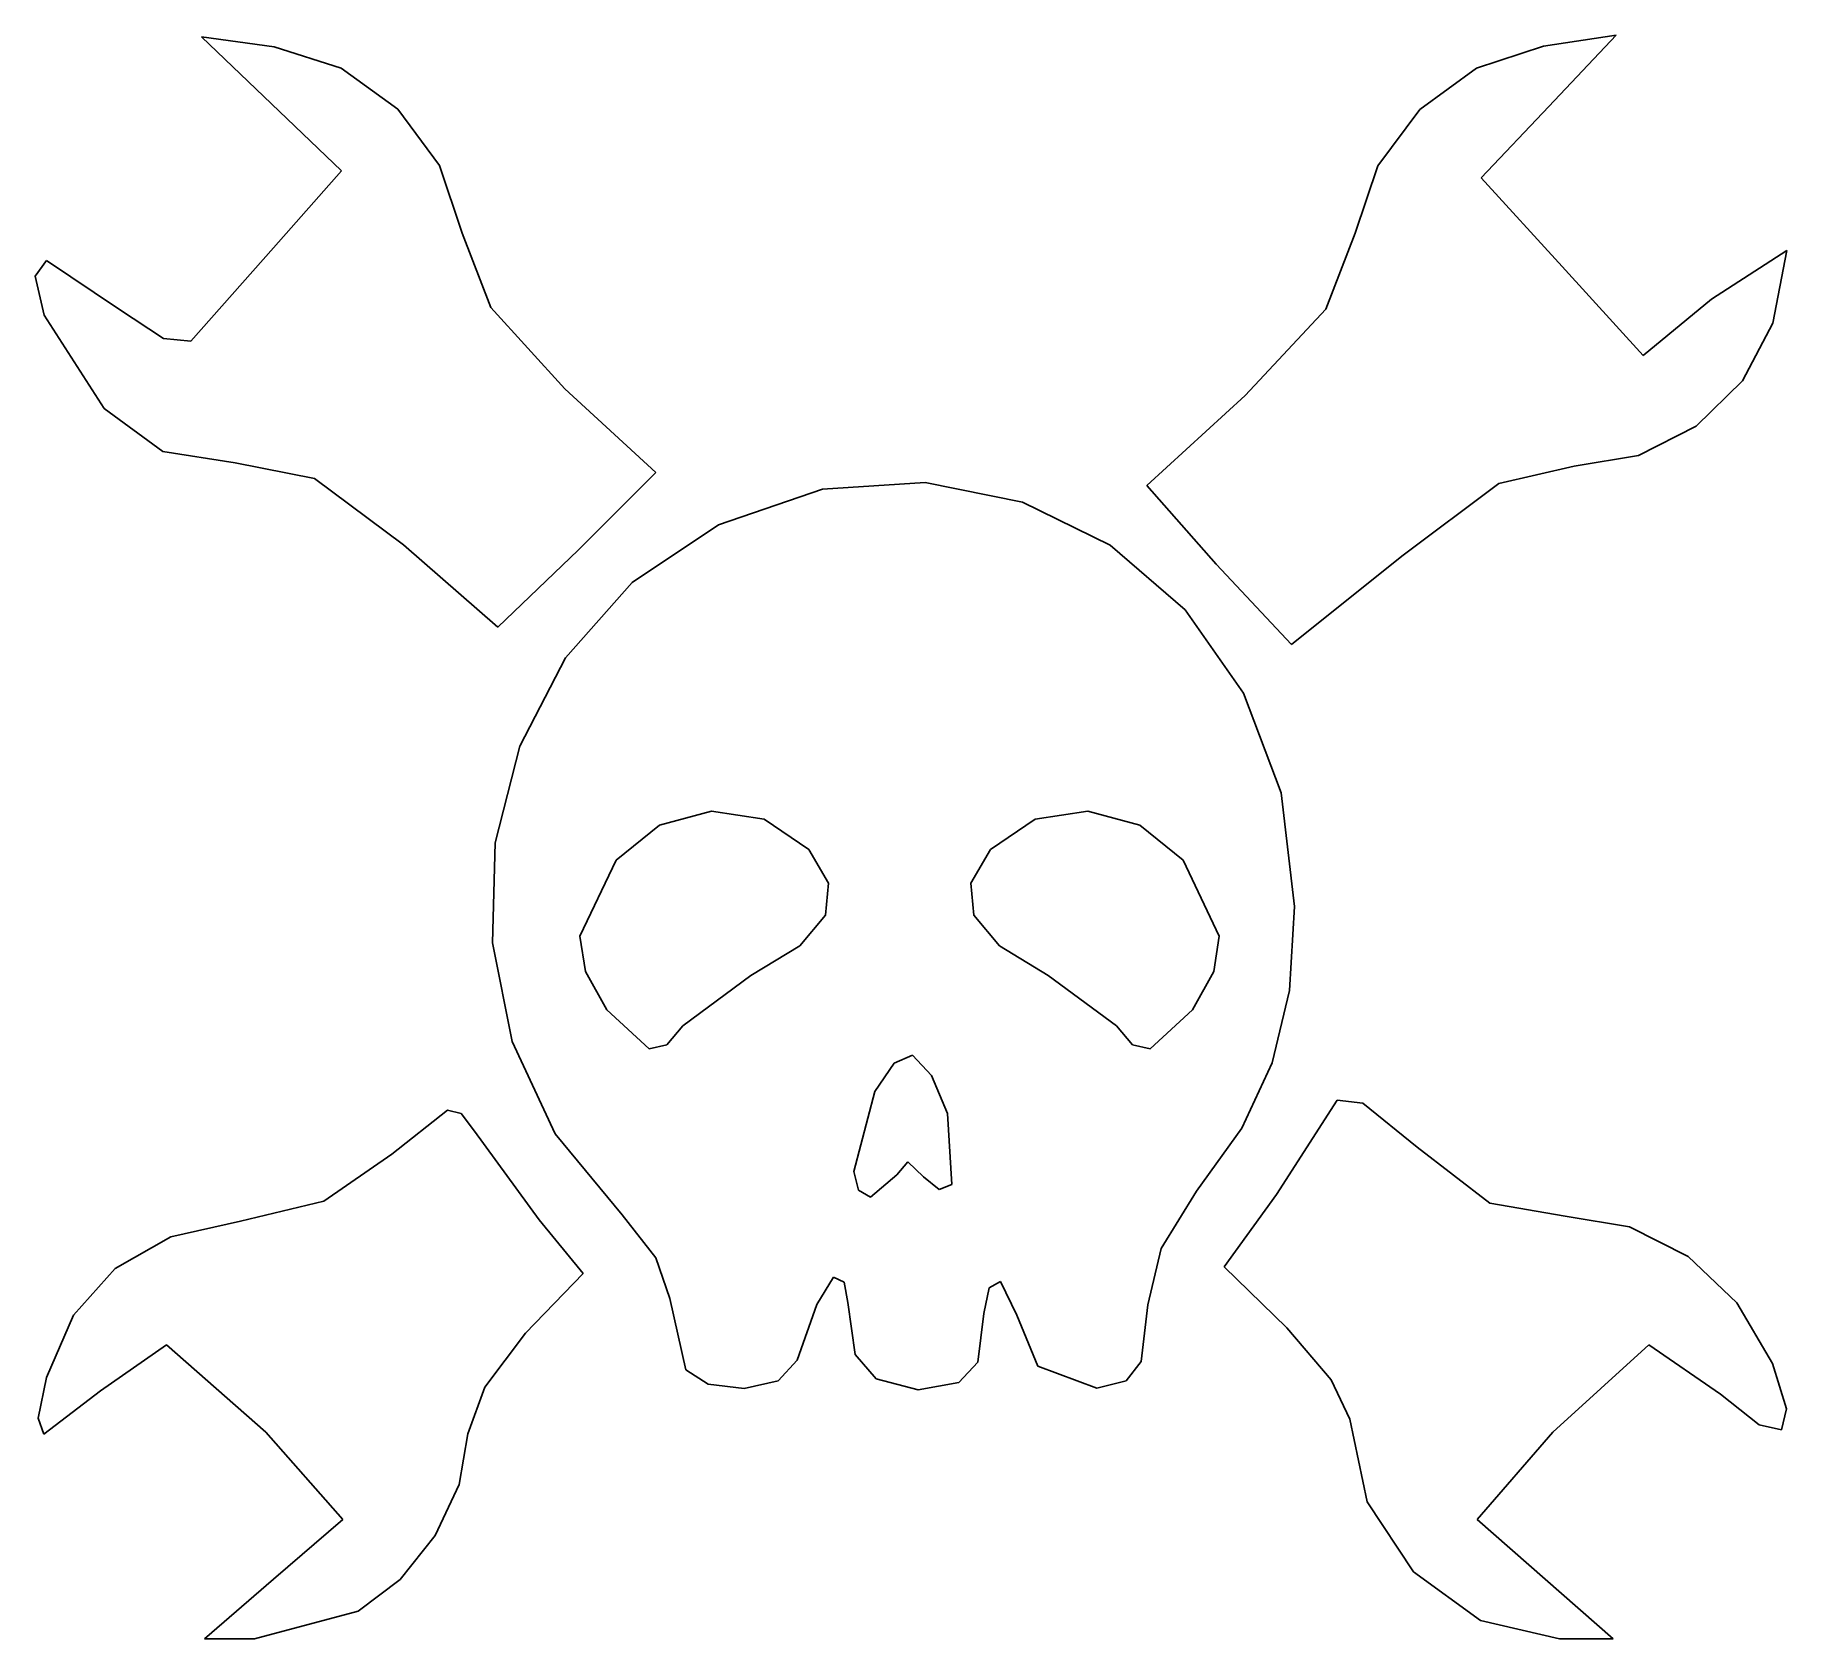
# Model space of a CAD drawing. Header units: inches. Extents: x 0 to 2, y -9.26 to -7.43.
import ezdxf

# ---------------------------------------------------------------- set-up
doc = ezdxf.new("R2010")
doc.units = ezdxf.units.IN
doc.layers.add('Layer_1', color=7, linetype='CONTINUOUS')

msp = doc.modelspace()

# ---------------------------------------------------------------- linework, layer by layer
at = {"layer": 'Layer_1', "color": 0}
for p, q in [((0.272635, -7.448439), (0.189833, -7.436866)), ((0.189833, -7.436866), (0.269629, -7.513333)), ((0.349174, -7.472645), (0.272635, -7.448439)), ((1.720972, -7.447438), (1.644332, -7.47247)), ((1.803774, -7.434863), (1.720972, -7.447438)), ((1.726804, -7.516195), (1.803774, -7.434863)), ((0.4138, -7.51938), (0.349174, -7.472645)), ((1.644332, -7.47247), (1.579683, -7.519685)), ((0.269629, -7.513333), (0.349425, -7.5898)), ((0.461534, -7.583723), (0.4138, -7.51938)), ((1.579683, -7.519685), (1.53198, -7.584158)), ((1.649834, -7.597526), (1.726804, -7.516195)), ((0.349425, -7.5898), (0.271918, -7.677503)), ((0.487393, -7.660749), (0.461534, -7.583723)), ((1.53198, -7.584158), (1.50618, -7.66096)), ((1.742264, -7.698827), (1.649834, -7.597526)), ((0.519974, -7.745682), (0.487393, -7.660749)), ((1.50618, -7.66096), (1.472384, -7.747458)), ((0.01297, -7.691846), (0.000001, -7.709987)), ((0.095169, -7.747174), (0.01297, -7.691846)), ((0.271918, -7.677503), (0.177667, -7.783854)), ((1.998578, -7.680541), (1.912388, -7.736086)), ((1.982516, -7.763449), (1.998578, -7.680541)), ((0.000001, -7.709987), (0.010603, -7.754282)), ((1.834694, -7.800127), (1.742264, -7.698827)), ((0.010603, -7.754282), (0.078804, -7.860554)), ((0.146704, -7.78104), (0.095169, -7.747174)), ((0.604448, -7.838235), (0.519974, -7.745682)), ((1.472384, -7.747458), (1.380631, -7.845813)), ((1.912388, -7.736086), (1.834694, -7.800127)), ((1.947979, -7.829134), (1.982516, -7.763449)), ((0.177667, -7.783854), (0.146704, -7.78104)), ((1.895091, -7.880742), (1.947979, -7.829134)), ((0.70818, -7.933615), (0.604448, -7.838235)), ((1.380631, -7.845813), (1.26844, -7.948348)), ((0.078804, -7.860554), (0.145933, -7.909756)), ((1.829205, -7.914429), (1.895091, -7.880742)), ((0.145933, -7.909756), (0.228126, -7.922838)), ((0.228126, -7.922838), (0.318801, -7.940406)), ((0.619463, -8.022332), (0.70818, -7.933615)), ((1.669961, -7.946269), (1.755674, -7.926352)), ((1.755674, -7.926352), (1.829205, -7.914429)), ((0.318801, -7.940406), (0.420396, -8.016353)), ((0.898452, -7.952896), (0.779523, -7.993477)), ((1.015492, -7.945144), (0.898452, -7.952896)), ((1.126338, -7.967373), (1.015492, -7.945144)), ((1.26844, -7.948348), (1.347464, -8.038204)), ((1.559146, -8.029056), (1.669961, -7.946269)), ((1.226684, -8.016733), (1.126338, -7.967373)), ((0.779523, -7.993477), (0.681073, -8.05909)), ((0.420396, -8.016353), (0.527972, -8.110243)), ((0.527972, -8.110243), (0.619463, -8.022332)), ((0.619463, -8.022332), (0.619463, -8.022332)), ((1.312226, -8.090377), (1.226684, -8.016733)), ((1.433384, -8.130034), (1.559146, -8.029056)), ((1.559146, -8.029056), (1.559146, -8.029056)), ((1.347464, -8.038204), (1.433384, -8.130034)), ((0.681073, -8.05909), (0.605299, -8.145076)), ((1.378658, -8.185454), (1.312226, -8.090377)), ((0.605299, -8.145076), (0.55297, -8.245923)), ((1.421674, -8.299117), (1.378658, -8.185454)), ((0.55297, -8.245923), (0.524854, -8.356121)), ((1.436969, -8.428515), (1.421674, -8.299117)), ((0.712311, -8.335698), (0.771799, -8.319938)), ((0.771799, -8.319938), (0.831786, -8.329128)), ((0.831786, -8.329128), (0.882632, -8.363796)), ((1.090015, -8.363796), (1.140861, -8.329128)), ((1.140861, -8.329128), (1.200847, -8.319938)), ((1.200847, -8.319938), (1.260336, -8.335698)), ((0.662961, -8.375876), (0.712311, -8.335698)), ((1.260336, -8.335698), (1.309686, -8.375876)), ((0.524854, -8.356121), (0.521719, -8.470157)), ((0.882632, -8.363796), (0.905171, -8.402048)), ((1.067476, -8.402048), (1.090015, -8.363796)), ((0.621673, -8.462524), (0.662961, -8.375876)), ((1.309686, -8.375876), (1.350974, -8.462524)), ((0.905171, -8.402048), (0.901765, -8.438552)), ((1.070882, -8.438552), (1.067476, -8.402048)), ((1.430912, -8.524528), (1.436969, -8.428515)), ((0.901765, -8.438552), (0.872312, -8.473533)), ((1.100335, -8.473533), (1.070882, -8.438552)), ((0.521719, -8.470157), (0.544332, -8.582521)), ((0.628071, -8.502795), (0.621673, -8.462524)), ((0.872312, -8.473533), (0.816708, -8.507214)), ((1.155939, -8.507214), (1.100335, -8.473533)), ((1.350974, -8.462524), (1.344576, -8.502795)), ((0.652148, -8.546546), (0.628071, -8.502795)), ((0.816708, -8.507214), (0.738999, -8.564854)), ((1.233648, -8.564854), (1.155939, -8.507214)), ((1.344576, -8.502795), (1.320499, -8.546546)), ((1.411473, -8.607006), (1.430912, -8.524528)), ((0.700603, -8.590878), (0.652148, -8.546546)), ((0.652148, -8.546546), (0.652148, -8.546546)), ((1.320499, -8.546546), (1.272044, -8.590878)), ((0.738999, -8.564854), (0.720573, -8.586558)), ((1.252074, -8.586558), (1.233648, -8.564854)), ((1.233648, -8.564854), (1.233648, -8.564854)), ((0.544332, -8.582521), (0.593463, -8.6877)), ((0.720573, -8.586558), (0.700603, -8.590878)), ((1.272044, -8.590878), (1.252074, -8.586558)), ((0.958173, -8.639784), (0.980078, -8.607216)), ((0.980078, -8.607216), (1.00103, -8.598032)), ((1.00103, -8.598032), (1.022861, -8.621176)), ((1.376757, -8.681449), (1.411473, -8.607006)), ((1.022861, -8.621176), (1.040986, -8.664714)), ((0.933923, -8.730735), (0.958173, -8.639784)), ((1.485456, -8.649411), (1.416388, -8.756962)), ((1.514702, -8.65306), (1.485456, -8.649411)), ((1.576715, -8.703171), (1.514702, -8.65306)), ((0.470533, -8.660776), (0.406908, -8.711139)), ((0.486286, -8.664599), (0.470533, -8.660776)), ((0.50123, -8.685018), (0.486286, -8.664599)), ((1.040986, -8.664714), (1.045693, -8.745533)), ((0.575266, -8.785821), (0.50123, -8.685018)), ((0.593463, -8.6877), (0.66988, -8.780184)), ((1.324864, -8.753356), (1.376757, -8.681449)), ((0.406908, -8.711139), (0.329608, -8.764705)), ((1.659673, -8.766806), (1.576715, -8.703171)), ((0.939543, -8.751989), (0.933923, -8.730735)), ((0.933923, -8.730735), (0.933923, -8.730735)), ((0.995552, -8.719799), (0.982981, -8.734611)), ((1.013548, -8.736848), (0.995552, -8.719799)), ((0.952997, -8.759989), (0.939543, -8.751989)), ((0.982981, -8.734611), (0.952997, -8.759989)), ((1.031253, -8.751372), (1.013548, -8.736848)), ((1.045693, -8.745533), (1.031253, -8.751372)), ((1.284523, -8.818652), (1.324864, -8.753356)), ((0.329608, -8.764705), (0.234527, -8.787444)), ((1.416388, -8.756962), (1.356473, -8.839671)), ((1.745409, -8.781771), (1.659673, -8.766806)), ((0.234527, -8.787444), (0.154875, -8.805509)), ((0.625335, -8.847135), (0.575266, -8.785821)), ((0.66988, -8.780184), (0.708328, -8.829159)), ((1.818979, -8.793772), (1.745409, -8.781771)), ((0.154875, -8.805509), (0.091362, -8.841287)), ((1.88577, -8.827768), (1.818979, -8.793772)), ((0.708328, -8.829159), (0.72432, -8.875552)), ((1.269287, -8.882944), (1.284523, -8.818652)), ((1.941538, -8.880748), (1.88577, -8.827768)), ((0.091362, -8.841287), (0.044049, -8.894728)), ((0.559546, -8.915011), (0.625335, -8.847135)), ((0.892002, -8.882575), (0.910841, -8.8512)), ((0.910841, -8.8512), (0.923089, -8.856874)), ((1.356473, -8.839671), (1.428162, -8.909153)), ((0.923089, -8.856874), (0.927179, -8.880283)), ((1.082391, -8.892778), (1.088506, -8.863584)), ((1.088506, -8.863584), (1.101431, -8.856318)), ((1.101431, -8.856318), (1.120066, -8.894484)), ((0.72432, -8.875552), (0.742382, -8.957145)), ((0.869439, -8.945936), (0.892002, -8.882574)), ((0.892002, -8.882574), (0.892002, -8.882575)), ((0.927179, -8.880283), (0.935476, -8.939465)), ((1.075707, -8.948082), (1.082391, -8.892778)), ((1.261989, -8.947596), (1.269287, -8.882944)), ((1.982039, -8.949699), (1.941538, -8.880748)), ((0.044049, -8.894728), (0.012998, -8.965784)), ((1.120066, -8.894484), (1.144053, -8.952919)), ((1.428162, -8.909153), (1.478792, -8.968412)), ((0.074552, -8.980892), (0.149785, -8.928492)), ((0.149785, -8.928492), (0.2634, -9.028021)), ((0.513083, -8.976814), (0.559546, -8.915011)), ((1.731426, -9.028052), (1.840938, -8.928492)), ((1.840938, -8.928492), (1.92293, -8.984604)), ((0.847579, -8.969542), (0.869439, -8.945936)), ((0.935476, -8.939465), (0.959627, -8.967142)), ((1.053828, -8.971431), (1.075707, -8.948082)), ((1.144053, -8.952919), (1.211366, -8.977744)), ((1.244786, -8.969466), (1.261989, -8.947596)), ((1.99799, -9.001556), (1.982039, -8.949699)), ((0.012998, -8.965784), (0.003493, -9.012258)), ((0.742382, -8.957145), (0.767972, -8.973391)), ((0.767972, -8.973391), (0.80886, -8.978452)), ((0.80886, -8.978452), (0.847579, -8.969542)), ((0.959627, -8.967142), (1.007284, -8.979925)), ((1.007284, -8.979925), (1.053828, -8.971431)), ((1.211366, -8.977744), (1.244786, -8.969466)), ((1.478792, -8.968412), (1.49985, -9.013316)), ((0.010217, -9.030177), (0.074552, -8.980892)), ((0.493757, -9.030091), (0.513083, -8.976814)), ((1.92293, -8.984604), (1.966941, -9.019891)), ((0.003493, -9.012258), (0.010217, -9.030177)), ((1.49985, -9.013316), (1.5197, -9.107434)), ((1.99246, -9.025248), (1.99799, -9.001556)), ((0.2634, -9.028021), (0.35101, -9.127549)), ((0.483687, -9.087943), (0.493757, -9.030091)), ((1.645337, -9.127612), (1.731426, -9.028052)), ((1.966941, -9.019891), (1.99246, -9.025248)), ((0.45648, -9.145739), (0.483687, -9.087943)), ((1.5197, -9.107434), (1.572725, -9.18738)), ((0.35101, -9.127549), (0.272169, -9.195702)), ((1.722808, -9.195733), (1.645337, -9.127612)), ((0.416643, -9.196203), (0.45648, -9.145739)), ((1.572725, -9.18738), (1.649136, -9.242909)), ((0.272169, -9.195702), (0.193329, -9.263853)), ((0.368682, -9.232058), (0.416643, -9.196203)), ((1.722808, -9.195765), (1.722808, -9.195733)), ((1.800278, -9.263886), (1.722808, -9.195765)), ((0.250263, -9.263853), (0.368682, -9.232058)), ((0.368682, -9.232058), (0.368682, -9.232058)), ((1.649136, -9.242909), (1.739145, -9.263775)), ((0.193329, -9.263853), (0.250263, -9.263853)), ((1.739145, -9.263775), (1.800278, -9.263886))]:
    msp.add_line(p, q, dxfattribs=at)

doc.saveas('drawing.dxf')
